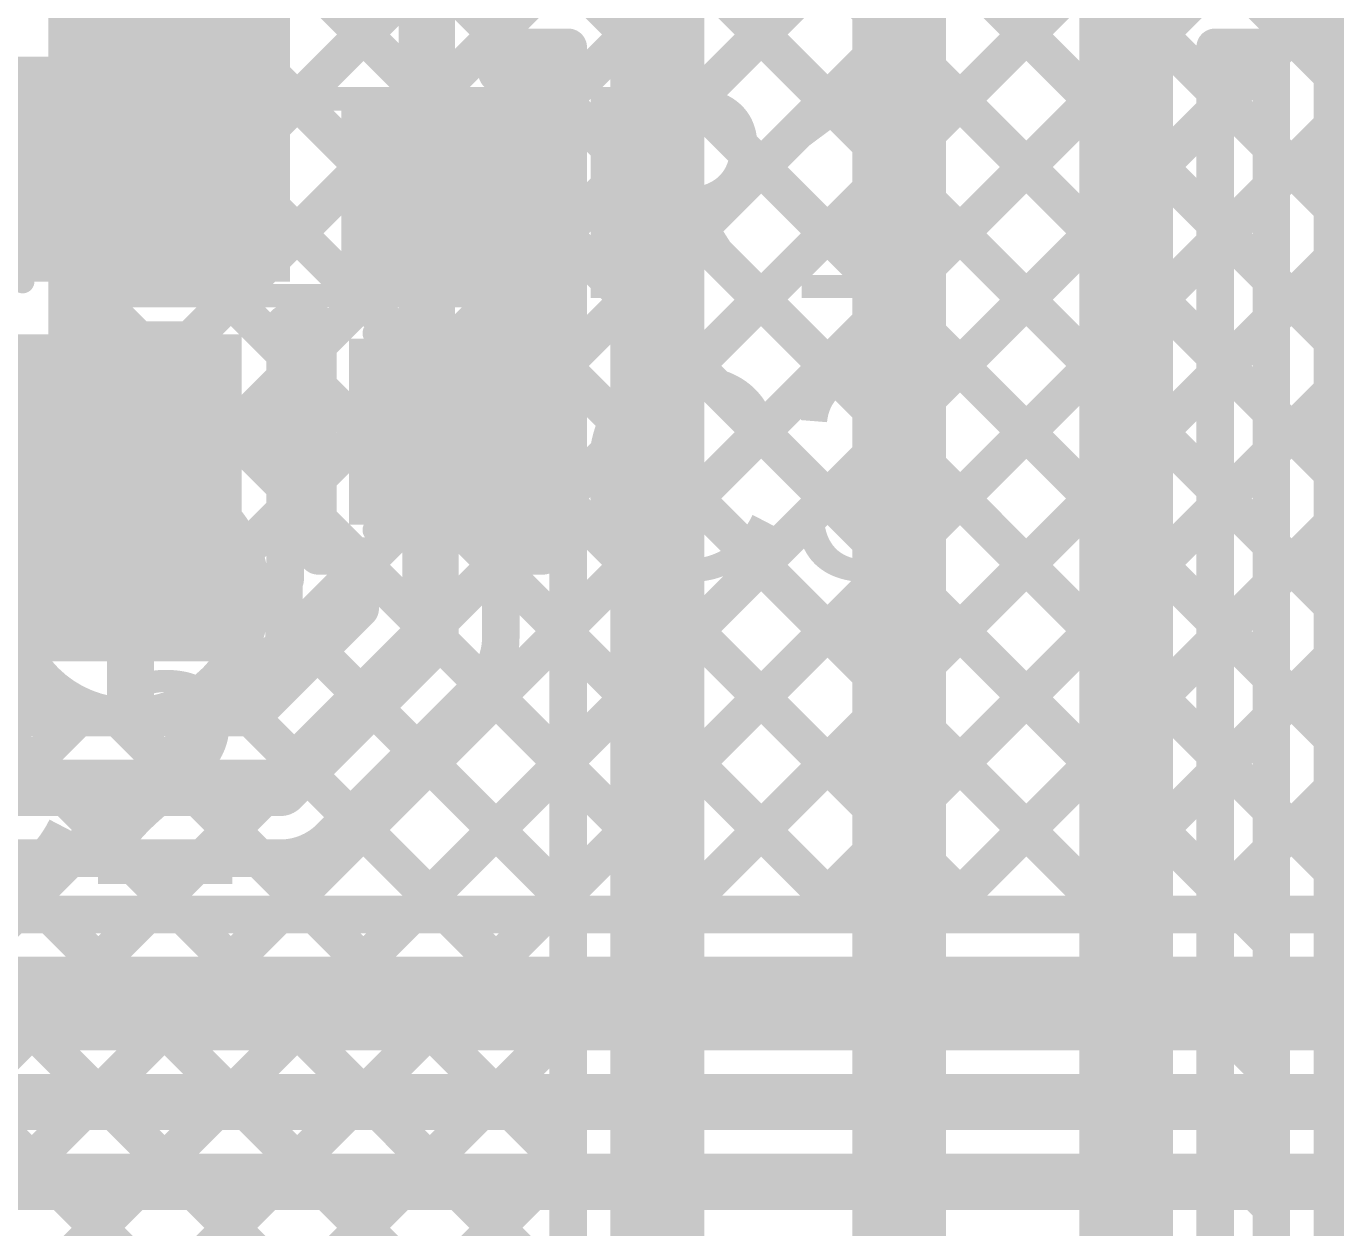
# Model space of a CAD drawing. Header units: millimetres. Extents: x -0.08 to 7.12, y -0.08 to 3.98.
# Drawn here: x 3.9977 to 4.2771, y 2.6202 to 2.8765 of the extents above; entities that cross this region are included whole.
import ezdxf

# ---------------------------------------------------------------- set-up
doc = ezdxf.new("R2010")
doc.units = ezdxf.units.MM
doc.header["$MEASUREMENT"] = 0
for name, color, linetype in [('BottomLayer', 5, 'Continuous'), ('TopLayer', 1, 'Continuous'), ('TopOverlay', 2, 'Continuous'), ('TopPaste', 8, 'Continuous'), ('TopSolder', 216, 'Continuous'), ('ViaHoleLayer', 16, 'Continuous')]:
    doc.layers.add(name, color=color, linetype=linetype)
doc.styles.add('Arial', font='', dxfattribs={"height": 0.2})
doc.styles.get('Arial').set_extended_font_data('Arial')

# ---------------------------------------------------------------- blocks, each defined once
blk = doc.blocks.new('RES_0603_60')
at = {"layer": 'TopLayer'}
for points in [[(-0.015, 0.0175), (-0.015, -0.0175), (-0.045, -0.0175), (-0.045, 0.0175)], [(0.045, 0.0175), (0.045, -0.0175), (0.015, -0.0175), (0.015, 0.0175)]]:
    blk.add_hatch(color=1, dxfattribs=at).paths.add_polyline_path(points)
at = {"layer": 'TopPaste'}
for points in [[(-0.015, 0.0175), (-0.015, -0.0175), (-0.045, -0.0175), (-0.045, 0.0175)], [(0.045, 0.0175), (0.045, -0.0175), (0.015, -0.0175), (0.015, 0.0175)]]:
    blk.add_hatch(color=8, dxfattribs=at).paths.add_polyline_path(points)
at = {"layer": 'TopSolder'}
for points in [[(-0.011, 0.0215), (-0.011, -0.0215), (-0.049, -0.0215), (-0.049, 0.0215)], [(0.049, 0.0215), (0.049, -0.0215), (0.011, -0.0215), (0.011, 0.0215)]]:
    blk.add_hatch(color=216, dxfattribs=at).paths.add_polyline_path(points)
at = {"layer": 'TopOverlay', "const_width": 0.005}
for points in [[(0.048, 0.021), (-0.048, 0.021)], [(-0.048, 0.021), (-0.048, -0.021)], [(0.048, 0.021), (0.048, -0.021)], [(0.048, -0.021), (-0.048, -0.021)]]:
    blk.add_lwpolyline(points, dxfattribs=at)
at = {"layer": 'TopOverlay', "const_width": 0.0025}
for points in [[(-0.04925, 0.021, 1), (-0.04675, 0.021, 1)], [(-0.04925, 0.021, 1), (-0.04675, 0.021, 1)], [(0.04675, 0.021, 1), (0.04925, 0.021, 1)], [(0.04675, 0.021, 1), (0.04925, 0.021, 1)], [(-0.04925, -0.021, 1), (-0.04675, -0.021, 1)], [(-0.04925, -0.021, 1), (-0.04675, -0.021, 1)], [(0.04675, -0.021, 1), (0.04925, -0.021, 1)], [(0.04675, -0.021, 1), (0.04925, -0.021, 1)]]:
    blk.add_lwpolyline(points, format="xyb", close=True, dxfattribs=at)
blk = doc.blocks.new('C___0603_96')
at = {"layer": 'TopLayer'}
for points in [[(-0.015, 0.0175), (-0.015, -0.0175), (-0.045, -0.0175), (-0.045, 0.0175)], [(0.045, 0.0175), (0.045, -0.0175), (0.015, -0.0175), (0.015, 0.0175)]]:
    blk.add_hatch(color=1, dxfattribs=at).paths.add_polyline_path(points)
at = {"layer": 'TopPaste'}
for points in [[(-0.015, 0.0175), (-0.015, -0.0175), (-0.045, -0.0175), (-0.045, 0.0175)], [(0.045, 0.0175), (0.045, -0.0175), (0.015, -0.0175), (0.015, 0.0175)]]:
    blk.add_hatch(color=8, dxfattribs=at).paths.add_polyline_path(points)
at = {"layer": 'TopSolder'}
for points in [[(-0.01264, 0.01986), (-0.01264, -0.01986), (-0.04736, -0.01986), (-0.04736, 0.01986)], [(0.04736, 0.01986), (0.04736, -0.01986), (0.01264, -0.01986), (0.01264, 0.01986)]]:
    blk.add_hatch(color=216, dxfattribs=at).paths.add_polyline_path(points)
at = {"layer": 'TopOverlay', "const_width": 0.005}
for points in [[(-0.049, -0.021), (-0.049, 0.021)], [(-0.049, 0.021), (-0.018, 0.021)], [(0.018, 0.021), (0.049, 0.021)], [(0.049, -0.021), (0.049, 0.021)], [(-0.049, -0.021), (-0.018, -0.021)], [(0.018, -0.021), (0.049, -0.021)]]:
    blk.add_lwpolyline(points, dxfattribs=at)
at = {"layer": 'TopOverlay', "const_width": 0.0025}
for points in [[(-0.05025, 0.021, 1), (-0.04775, 0.021, 1)], [(-0.05025, 0.021, 1), (-0.04775, 0.021, 1)], [(-0.01925, 0.021, 1), (-0.01675, 0.021, 1)], [(0.01675, 0.021, 1), (0.01925, 0.021, 1)], [(0.04775, 0.021, 1), (0.05025, 0.021, 1)], [(0.04775, 0.021, 1), (0.05025, 0.021, 1)], [(-0.05025, -0.021, 1), (-0.04775, -0.021, 1)], [(-0.05025, -0.021, 1), (-0.04775, -0.021, 1)], [(-0.01925, -0.021, 1), (-0.01675, -0.021, 1)], [(0.01675, -0.021, 1), (0.01925, -0.021, 1)], [(0.04775, -0.021, 1), (0.05025, -0.021, 1)], [(0.04775, -0.021, 1), (0.05025, -0.021, 1)]]:
    blk.add_lwpolyline(points, format="xyb", close=True, dxfattribs=at)
blk = doc.blocks.new('C___0402_97')
at = {"layer": 'TopLayer'}
for points in [[(-0.0275, -0.0125), (-0.0275, 0.0125), (-0.0095, 0.0125), (-0.0095, -0.0125)], [(0.0095, -0.0125), (0.0095, 0.0125), (0.0275, 0.0125), (0.0275, -0.0125)]]:
    blk.add_hatch(color=1, dxfattribs=at).paths.add_polyline_path(points)
at = {"layer": 'TopPaste'}
for points in [[(-0.0275, -0.0125), (-0.0275, 0.0125), (-0.0095, 0.0125), (-0.0095, -0.0125)], [(0.0095, -0.0125), (0.0095, 0.0125), (0.0275, 0.0125), (0.0275, -0.0125)]]:
    blk.add_hatch(color=8, dxfattribs=at).paths.add_polyline_path(points)
at = {"layer": 'TopSolder'}
for points in [[(-0.02986, -0.01486), (-0.02986, 0.01486), (-0.00714, 0.01486), (-0.00714, -0.01486)], [(0.00714, -0.01486), (0.00714, 0.01486), (0.02986, 0.01486), (0.02986, -0.01486)]]:
    blk.add_hatch(color=216, dxfattribs=at).paths.add_polyline_path(points)
at = {"layer": 'TopOverlay', "const_width": 0.005}
for points in [[(-0.011, 0.016), (-0.031, 0.016)], [(-0.031, -0.016), (-0.031, 0.016)], [(0.031, 0.016), (0.011, 0.016)], [(0.031, -0.016), (0.031, 0.016)], [(-0.011, -0.016), (-0.031, -0.016)], [(0.031, -0.016), (0.011, -0.016)]]:
    blk.add_lwpolyline(points, dxfattribs=at)
at = {"layer": 'TopOverlay', "const_width": 0.0025}
for points in [[(-0.03225, 0.016, 1), (-0.02975, 0.016, 1)], [(-0.03225, 0.016, 1), (-0.02975, 0.016, 1)], [(-0.01225, 0.016, 1), (-0.00975, 0.016, 1)], [(0.00975, 0.016, 1), (0.01225, 0.016, 1)], [(0.02975, 0.016, 1), (0.03225, 0.016, 1)], [(0.02975, 0.016, 1), (0.03225, 0.016, 1)], [(-0.03225, -0.016, 1), (-0.02975, -0.016, 1)], [(-0.03225, -0.016, 1), (-0.02975, -0.016, 1)], [(-0.01225, -0.016, 1), (-0.00975, -0.016, 1)], [(0.00975, -0.016, 1), (0.01225, -0.016, 1)], [(0.02975, -0.016, 1), (0.03225, -0.016, 1)], [(0.02975, -0.016, 1), (0.03225, -0.016, 1)]]:
    blk.add_lwpolyline(points, format="xyb", close=True, dxfattribs=at)

msp = doc.modelspace()

# ---------------------------------------------------------------- hatches: boundary and pattern name
at = {"layer": 'BottomLayer'}
h = msp.add_hatch(color=5, dxfattribs=at)
edge = h.paths.add_edge_path()
edge.add_arc((4.02, 2.755), 0.01181, 0, 360)
at = {"layer": 'TopLayer'}
for points in [[(4.011, 2.822), (4.054, 2.822), (4.054, 2.977), (4.011, 2.977)], [(3.887, 2.822), (4.054, 2.822), (4.054, 2.87), (3.887, 2.87)], [(3.888, 2.741), (4.04375, 2.741), (4.04375, 2.81075), (3.888, 2.81075)]]:
    msp.add_hatch(color=1, dxfattribs=at).paths.add_polyline_path(points)
h = msp.add_hatch(color=1, dxfattribs=at)
edge = h.paths.add_edge_path()
edge.add_arc((4.02, 2.755), 0.01181, 0, 360)
at = {"layer": 'ViaHoleLayer'}
h = msp.add_hatch(color=16, dxfattribs=at)
edge = h.paths.add_edge_path()
edge.add_arc((4.02, 2.755), 0.00591, 0, 360)

# ---------------------------------------------------------------- linework, layer by layer
at = {"layer": 'BottomLayer'}
for points, const_width in [([(4.02339, 2.687), (4.51389, 3.1775)], 0.008), ([(4.05167, 2.687), (4.54217, 3.1775)], 0.008), ([(4.07996, 2.687), (4.57046, 3.1775)], 0.008), ([(4.10824, 2.687), (4.59874, 3.1775)], 0.008), ([(4.13653, 2.687), (4.62703, 3.1775)], 0.008), ([(4.16481, 2.687), (4.61532, 3.13751)], 0.008), ([(4.19309, 2.687), (4.62085, 3.11476)], 0.008), ([(4.22138, 2.687), (4.614, 3.07962)], 0.008), ([(4.24966, 2.687), (4.62468, 3.06202)], 0.008), ([(4.27795, 2.687), (4.61494, 3.02399)], 0.008), ([(4.0065, 2.79891), (4.0065, 2.94922)], 0.008), ([(3.9951, 2.687), (4.25442, 2.94631)], 0.008), ([(4.0065, 2.8681), (4.0804, 2.942)], 0.008), ([(4.0065, 2.83982), (4.10868, 2.942)], 0.008), ([(4.0065, 2.81153), (4.13697, 2.942)], 0.008), ([(4.01433, 2.79108), (4.16525, 2.942)], 0.008), ([(4.03015, 2.94255), (4.2857, 2.687)], 0.008), ([(4.03023, 2.7787), (4.19354, 2.942)], 0.008), ([(4.04409, 2.76427), (4.22182, 2.942)], 0.008), ([(4.05899, 2.942), (4.31399, 2.687)], 0.008), ([(4.08727, 2.942), (4.3285, 2.70077)], 0.008), ([(4.11556, 2.942), (4.34265, 2.71491)], 0.008), ([(4.14384, 2.942), (4.35679, 2.72905)], 0.008), ([(4.17212, 2.942), (4.37093, 2.74319)], 0.008), ([(4.20041, 2.942), (4.38507, 2.75734)], 0.008), ([(4.0065, 2.93792), (4.25742, 2.687)], 0.008), ([(4.0065, 2.90963), (4.22913, 2.687)], 0.008), ([(4.0065, 2.88135), (4.20085, 2.687)], 0.008), ([(4.0065, 2.85307), (4.17257, 2.687)], 0.008), ([(4.0065, 2.82478), (4.14428, 2.687)], 0.008), ([(3.907, 2.81114), (4.03114, 2.687)], 0.008), ([(3.985, 2.79), (4.02, 2.755)], 0.025), ([(4.0065, 2.79891), (4.0251, 2.7803)], 0.008), ([(3.907, 2.78286), (4.00286, 2.687)], 0.008), ([(4.02, 2.755), (4.02, 2.77681)], 0.01), ([(3.9698, 2.7748), (3.9947, 2.7499)], 0.008), ([(4.04571, 2.75729), (4.116, 2.687)], 0.008), ([(3.99819, 2.755), (4.02, 2.755)], 0.01), ([(4.02, 2.755), (4.04181, 2.755)], 0.01), ([(4.02, 2.73319), (4.02, 2.755)], 0.01), ([(3.93854, 2.687), (3.9963, 2.74477)], 0.008), ([(4.03811, 2.73661), (4.08771, 2.687)], 0.008), ([(3.96682, 2.687), (4.01073, 2.73091)], 0.008), ([(4.01707, 2.72936), (4.05943, 2.687)], 0.008), ([(1.76266, 2.687), (4.31474, 2.687)], 0.008), ([(1.75475, 2.668), (4.32261, 2.668)], 0.02), ([(1.76378, 2.649), (4.32261, 2.649)], 0.008), ([(4.00967, 2.645), (4.01367, 2.649)], 0.008), ([(4.01258, 2.649), (4.01658, 2.645)], 0.008), ([(4.03796, 2.645), (4.04196, 2.649)], 0.008), ([(4.04086, 2.649), (4.04486, 2.645)], 0.008), ([(4.06624, 2.645), (4.07024, 2.649)], 0.008), ([(4.06914, 2.649), (4.07314, 2.645)], 0.008), ([(4.09453, 2.645), (4.09853, 2.649)], 0.008), ([(4.09743, 2.649), (4.10143, 2.645)], 0.008), ([(4.12281, 2.645), (4.12681, 2.649)], 0.008), ([(4.12571, 2.649), (4.12971, 2.645)], 0.008), ([(4.15109, 2.645), (4.15509, 2.649)], 0.008), ([(4.154, 2.649), (4.158, 2.645)], 0.008), ([(4.17938, 2.645), (4.18338, 2.649)], 0.008), ([(4.18228, 2.649), (4.18628, 2.645)], 0.008), ([(4.20766, 2.645), (4.21166, 2.649)], 0.008), ([(4.21057, 2.649), (4.21457, 2.645)], 0.008), ([(4.23595, 2.645), (4.23995, 2.649)], 0.008), ([(4.23885, 2.649), (4.24285, 2.645)], 0.008), ([(4.26423, 2.645), (4.26823, 2.649)], 0.008), ([(4.26713, 2.649), (4.27113, 2.645)], 0.008), ([(1.24754, 2.645), (4.34647, 2.645)], 0.008), ([(1.24754, 2.63), (4.35269, 2.63)], 0.012)]:
    msp.add_lwpolyline(points, dxfattribs=dict(at, const_width=const_width))
for points, const_width in [([(4.0045, 2.8681, 1), (4.0085, 2.8681, 1)], 0.004), ([(4.0045, 2.85307, 1), (4.0085, 2.85307, 1)], 0.004), ([(4.0045, 2.83982, 1), (4.0085, 2.83982, 1)], 0.004), ([(4.0045, 2.82478, 1), (4.0085, 2.82478, 1)], 0.004), ([(4.0045, 2.81153, 1), (4.0085, 2.81153, 1)], 0.004), ([(4.0045, 2.79891, 1), (4.0085, 2.79891, 1)], 0.004), ([(4.0045, 2.79891, 1), (4.0085, 2.79891, 1)], 0.004), ([(4.01233, 2.79108, 1), (4.01633, 2.79108, 1)], 0.004), ([(4.0231, 2.7803, 1), (4.0271, 2.7803, 1)], 0.004), ([(4.0231, 2.7803, 1), (4.0271, 2.7803, 1)], 0.004), ([(4.0175, 2.77681, 1), (4.0225, 2.77681, 1)], 0.005), ([(4.02823, 2.7787, 1), (4.03223, 2.7787, 1)], 0.004), ([(4.01375, 2.755, 1), (4.02625, 2.755, 1)], 0.0125), ([(4.04209, 2.76427, 1), (4.04609, 2.76427, 1)], 0.004), ([(4.04371, 2.75729, 1), (4.04771, 2.75729, 1)], 0.004), ([(3.99569, 2.755, 1), (4.00069, 2.755, 1)], 0.005), ([(4.0175, 2.755, 1), (4.0225, 2.755, 1)], 0.005), ([(4.0175, 2.755, 1), (4.0225, 2.755, 1)], 0.005), ([(4.0175, 2.755, 1), (4.0225, 2.755, 1)], 0.005), ([(4.0175, 2.755, 1), (4.0225, 2.755, 1)], 0.005), ([(4.03931, 2.755, 1), (4.04431, 2.755, 1)], 0.005), ([(4.04381, 2.755, 1), (4.04781, 2.755, 1)], 0.004), ([(4.04381, 2.755, 1), (4.04781, 2.755, 1)], 0.004), ([(3.9927, 2.7499, 1), (3.9967, 2.7499, 1)], 0.004), ([(3.9927, 2.7499, 1), (3.9967, 2.7499, 1)], 0.004), ([(3.9943, 2.74477, 1), (3.9983, 2.74477, 1)], 0.004), ([(4.0175, 2.73319, 1), (4.0225, 2.73319, 1)], 0.005), ([(4.03611, 2.73661, 1), (4.04011, 2.73661, 1)], 0.004), ([(4.00873, 2.73091, 1), (4.01273, 2.73091, 1)], 0.004), ([(4.01507, 2.72936, 1), (4.01907, 2.72936, 1)], 0.004), ([(3.9931, 2.687, 1), (3.9971, 2.687, 1)], 0.004), ([(4.00086, 2.687, 1), (4.00486, 2.687, 1)], 0.004), ([(4.02139, 2.687, 1), (4.02539, 2.687, 1)], 0.004), ([(4.02914, 2.687, 1), (4.03314, 2.687, 1)], 0.004), ([(4.04967, 2.687, 1), (4.05367, 2.687, 1)], 0.004), ([(4.05743, 2.687, 1), (4.06143, 2.687, 1)], 0.004), ([(4.07796, 2.687, 1), (4.08196, 2.687, 1)], 0.004), ([(4.08571, 2.687, 1), (4.08971, 2.687, 1)], 0.004), ([(4.10624, 2.687, 1), (4.11024, 2.687, 1)], 0.004), ([(4.114, 2.687, 1), (4.118, 2.687, 1)], 0.004), ([(4.13453, 2.687, 1), (4.13853, 2.687, 1)], 0.004), ([(4.14228, 2.687, 1), (4.14628, 2.687, 1)], 0.004), ([(4.16281, 2.687, 1), (4.16681, 2.687, 1)], 0.004), ([(4.17057, 2.687, 1), (4.17457, 2.687, 1)], 0.004), ([(4.19109, 2.687, 1), (4.19509, 2.687, 1)], 0.004), ([(4.19885, 2.687, 1), (4.20285, 2.687, 1)], 0.004), ([(4.21938, 2.687, 1), (4.22338, 2.687, 1)], 0.004), ([(4.22713, 2.687, 1), (4.23113, 2.687, 1)], 0.004), ([(4.24766, 2.687, 1), (4.25166, 2.687, 1)], 0.004), ([(4.25542, 2.687, 1), (4.25942, 2.687, 1)], 0.004), ([(4.27595, 2.687, 1), (4.27995, 2.687, 1)], 0.004), ([(4.01058, 2.649, 1), (4.01458, 2.649, 1)], 0.004), ([(4.01167, 2.649, 1), (4.01567, 2.649, 1)], 0.004), ([(4.03886, 2.649, 1), (4.04286, 2.649, 1)], 0.004), ([(4.03996, 2.649, 1), (4.04396, 2.649, 1)], 0.004), ([(4.06714, 2.649, 1), (4.07114, 2.649, 1)], 0.004), ([(4.06824, 2.649, 1), (4.07224, 2.649, 1)], 0.004), ([(4.09543, 2.649, 1), (4.09943, 2.649, 1)], 0.004), ([(4.09653, 2.649, 1), (4.10053, 2.649, 1)], 0.004), ([(4.12371, 2.649, 1), (4.12771, 2.649, 1)], 0.004), ([(4.12481, 2.649, 1), (4.12881, 2.649, 1)], 0.004), ([(4.152, 2.649, 1), (4.156, 2.649, 1)], 0.004), ([(4.15309, 2.649, 1), (4.15709, 2.649, 1)], 0.004), ([(4.18028, 2.649, 1), (4.18428, 2.649, 1)], 0.004), ([(4.18138, 2.649, 1), (4.18538, 2.649, 1)], 0.004), ([(4.20857, 2.649, 1), (4.21257, 2.649, 1)], 0.004), ([(4.20966, 2.649, 1), (4.21366, 2.649, 1)], 0.004), ([(4.23685, 2.649, 1), (4.24085, 2.649, 1)], 0.004), ([(4.23795, 2.649, 1), (4.24195, 2.649, 1)], 0.004), ([(4.26513, 2.649, 1), (4.26913, 2.649, 1)], 0.004), ([(4.26623, 2.649, 1), (4.27023, 2.649, 1)], 0.004), ([(4.00767, 2.645, 1), (4.01167, 2.645, 1)], 0.004), ([(4.01458, 2.645, 1), (4.01858, 2.645, 1)], 0.004), ([(4.03596, 2.645, 1), (4.03996, 2.645, 1)], 0.004), ([(4.04286, 2.645, 1), (4.04686, 2.645, 1)], 0.004), ([(4.06424, 2.645, 1), (4.06824, 2.645, 1)], 0.004), ([(4.07114, 2.645, 1), (4.07514, 2.645, 1)], 0.004), ([(4.09253, 2.645, 1), (4.09653, 2.645, 1)], 0.004), ([(4.09943, 2.645, 1), (4.10343, 2.645, 1)], 0.004), ([(4.12081, 2.645, 1), (4.12481, 2.645, 1)], 0.004), ([(4.12771, 2.645, 1), (4.13171, 2.645, 1)], 0.004), ([(4.14909, 2.645, 1), (4.15309, 2.645, 1)], 0.004), ([(4.156, 2.645, 1), (4.16, 2.645, 1)], 0.004), ([(4.17738, 2.645, 1), (4.18138, 2.645, 1)], 0.004), ([(4.18428, 2.645, 1), (4.18828, 2.645, 1)], 0.004), ([(4.20566, 2.645, 1), (4.20966, 2.645, 1)], 0.004), ([(4.21257, 2.645, 1), (4.21657, 2.645, 1)], 0.004), ([(4.23395, 2.645, 1), (4.23795, 2.645, 1)], 0.004), ([(4.24085, 2.645, 1), (4.24485, 2.645, 1)], 0.004), ([(4.26223, 2.645, 1), (4.26623, 2.645, 1)], 0.004), ([(4.26913, 2.645, 1), (4.27313, 2.645, 1)], 0.004)]:
    msp.add_lwpolyline(points, format="xyb", close=True, dxfattribs=dict(at, const_width=const_width))
at = {"layer": 'BottomLayer', "const_width": 0.008}
for points in [[(4.0251, 2.7803, -0.357038), (4.04581, 2.755)], [(4.04581, 2.755, -0.905109), (3.9947, 2.7499)]]:
    msp.add_lwpolyline(points, format="xyb", dxfattribs=at)
at = {"layer": 'TopLayer'}
for points, const_width in [([(4.13239, 2.54439), (4.13239, 2.91051)], 0.02), ([(4.23239, 2.54539), (4.23239, 2.91051)], 0.02), ([(4.28239, 2.2762), (4.28239, 2.91051)], 0.02), ([(4.184, 2.54777), (4.184, 2.90891)], 0.02), ([(4.0832, 2.7918), (4.0832, 2.90671)], 0.012), ([(4.0265, 2.8455), (4.0265, 2.8665)], 0.025), ([(4.0982, 2.8665), (4.0982, 2.87198)], 0.008), ([(4.0982, 2.87198), (4.10568, 2.87198)], 0.008), ([(4.10072, 2.87198), (4.1062, 2.8665)], 0.008), ([(4.10568, 2.87198), (4.10911, 2.87198)], 0.008), ([(4.10568, 2.87198), (4.10911, 2.87198)], 0.008), ([(4.10911, 2.87198), (4.11339, 2.87198)], 0.008), ([(4.11339, 2.55226), (4.11339, 2.87198)], 0.008), ([(4.25139, 2.87198), (4.25568, 2.87198)], 0.008), ([(4.25139, 2.54539), (4.25139, 2.87198)], 0.008), ([(4.25568, 2.87198), (4.25911, 2.87198)], 0.008), ([(4.25568, 2.87198), (4.25911, 2.87198)], 0.008), ([(4.25911, 2.87198), (4.26339, 2.87198)], 0.008), ([(4.26339, 2.28407), (4.26339, 2.87198)], 0.008), ([(4.25139, 2.85844), (4.26339, 2.87044)], 0.008), ([(4.0982, 2.8665), (4.108, 2.8665)], 0.008), ([(4.108, 2.8165), (4.108, 2.8665)], 0.008), ([(4.108, 2.8647), (4.11339, 2.85931)], 0.008), ([(4.25139, 2.86273), (4.26339, 2.85073)], 0.008), ([(4.108, 2.85646), (4.11339, 2.86186)], 0.008), ([(4.024, 2.843), (4.0265, 2.8455)], 0.025), ([(4.25139, 2.83015), (4.26339, 2.84215)], 0.008), ([(4.108, 2.83642), (4.11339, 2.83103)], 0.008), ([(4.108, 2.82818), (4.11339, 2.83357)], 0.008), ([(4.25139, 2.83445), (4.26339, 2.82245)], 0.008), ([(4.053, 2.813), (4.06, 2.813)], 0.008), ([(4.053, 2.813), (4.06, 2.813)], 0.008), ([(4.053, 2.7585), (4.053, 2.813)], 0.008), ([(4.06, 2.7635), (4.06, 2.813)], 0.008), ([(4.108, 2.7635), (4.108, 2.8135)], 0.008), ([(4.25139, 2.80187), (4.26339, 2.81387)], 0.008), ([(4.053, 2.80146), (4.06, 2.80846)], 0.008), ([(4.108, 2.80813), (4.11339, 2.80274)], 0.008), ([(4.053, 2.80657), (4.06, 2.79957)], 0.008), ([(4.108, 2.7999), (4.11339, 2.80529)], 0.008), ([(4.25139, 2.80616), (4.26339, 2.79416)], 0.008), ([(4.024, 2.794), (4.024, 2.79604)], 0.02), ([(4.0832, 2.7948), (4.084, 2.794)], 0.012), ([(4.084, 2.746), (4.084, 2.794)], 0.012), ([(4.024, 2.79), (4.049, 2.79)], 0.01), ([(4.25139, 2.77358), (4.26339, 2.78558)], 0.008), ([(4.053, 2.77318), (4.06, 2.78018)], 0.008), ([(4.108, 2.77985), (4.11339, 2.77446)], 0.008), ([(4.053, 2.77828), (4.06, 2.77128)], 0.008), ([(4.108, 2.77161), (4.11339, 2.777)], 0.008), ([(4.25139, 2.77788), (4.26339, 2.76588)], 0.008), ([(4.06, 2.7635), (4.069, 2.7635)], 0.008), ([(4.069, 2.75221), (4.069, 2.7635)], 0.008), ([(4.099, 2.7635), (4.108, 2.7635)], 0.008), ([(4.099, 2.746), (4.099, 2.7635)], 0.008), ([(4.05275, 2.74465), (4.069, 2.7609)], 0.008), ([(4.099, 2.76057), (4.11339, 2.74617)], 0.008), ([(4.05275, 2.73596), (4.05275, 2.7585)], 0.008), ([(4.25139, 2.7453), (4.26339, 2.7573)], 0.008), ([(4.02, 2.73319), (4.02, 2.755)], 0.01), ([(4.05275, 2.73596), (4.069, 2.75221)], 0.008), ([(3.88267, 2.518), (4.11339, 2.74872)], 0.008), ([(4.05275, 2.75025), (4.05989, 2.74311)], 0.008), ([(4.25139, 2.74959), (4.26339, 2.73759)], 0.008), ([(4.052, 2.714), (4.084, 2.746)], 0.012), ([(4.04879, 2.732), (4.05275, 2.73596)], 0.008), ([(4.06261, 2.7034), (4.0946, 2.73539)], 0.008), ([(4.09523, 2.73605), (4.11339, 2.71789)], 0.008), ([(3.965, 2.732), (4.00829, 2.732)], 0.008), ([(4.03171, 2.732), (4.04879, 2.732)], 0.008), ([(4.0371, 2.729), (4.0401, 2.732)], 0.008), ([(4.04271, 2.732), (4.04571, 2.729)], 0.008), ([(4.04579, 2.729), (4.04879, 2.732)], 0.008), ([(3.90643, 2.729), (4.04579, 2.729)], 0.008), ([(4.25139, 2.71701), (4.26339, 2.72901)], 0.008), ([(3.91096, 2.518), (4.11339, 2.72044)], 0.008), ([(4.08111, 2.72189), (4.11339, 2.6896)], 0.008), ([(4.25139, 2.72131), (4.26339, 2.70931)], 0.008), ([(3.892, 2.714), (4.052, 2.714)], 0.012), ([(4.06696, 2.70775), (4.11339, 2.66132)], 0.008), ([(4.25139, 2.68873), (4.26339, 2.70073)], 0.008), ([(3.8261, 2.518), (4.0071, 2.699)], 0.008), ([(3.85439, 2.518), (4.03539, 2.699)], 0.008), ([(3.90643, 2.699), (4.052, 2.699)], 0.008), ([(3.93429, 2.699), (4.09721, 2.53608)], 0.008), ([(3.96258, 2.699), (4.11135, 2.55022)], 0.008), ([(3.99086, 2.699), (4.11339, 2.57647)], 0.008), ([(4.01914, 2.699), (4.11339, 2.60475)], 0.008), ([(4.04743, 2.699), (4.11339, 2.63304)], 0.008), ([(3.93924, 2.518), (4.11339, 2.69215)], 0.008), ([(4.25139, 2.69303), (4.26339, 2.68103)], 0.008), ([(4.25139, 2.66045), (4.26339, 2.67245)], 0.008), ([(4.25139, 2.66474), (4.26339, 2.65274)], 0.008), ([(3.96753, 2.518), (4.11339, 2.66387)], 0.008), ([(4.25139, 2.63216), (4.26339, 2.64416)], 0.008), ([(4.25139, 2.63646), (4.26339, 2.62446)], 0.008), ([(3.99581, 2.518), (4.11339, 2.63558)], 0.008)]:
    msp.add_lwpolyline(points, dxfattribs=dict(at, const_width=const_width))
for points, const_width in [([(4.02025, 2.8665, 1), (4.03275, 2.8665, 1)], 0.0125), ([(4.0962, 2.87198, 1), (4.1002, 2.87198, 1)], 0.004), ([(4.0962, 2.87198, 1), (4.1002, 2.87198, 1)], 0.004), ([(4.09872, 2.87198, 1), (4.10272, 2.87198, 1)], 0.004), ([(4.10368, 2.87198, 1), (4.10768, 2.87198, 1)], 0.004), ([(4.10368, 2.87198, 1), (4.10768, 2.87198, 1)], 0.004), ([(4.10368, 2.87198, 1), (4.10768, 2.87198, 1)], 0.004), ([(4.10711, 2.87198, 1), (4.11111, 2.87198, 1)], 0.004), ([(4.10711, 2.87198, 1), (4.11111, 2.87198, 1)], 0.004), ([(4.10711, 2.87198, 1), (4.11111, 2.87198, 1)], 0.004), ([(4.11139, 2.87198, 1), (4.11539, 2.87198, 1)], 0.004), ([(4.11139, 2.87198, 1), (4.11539, 2.87198, 1)], 0.004), ([(4.24939, 2.87198, 1), (4.25339, 2.87198, 1)], 0.004), ([(4.24939, 2.87198, 1), (4.25339, 2.87198, 1)], 0.004), ([(4.25368, 2.87198, 1), (4.25768, 2.87198, 1)], 0.004), ([(4.25368, 2.87198, 1), (4.25768, 2.87198, 1)], 0.004), ([(4.25368, 2.87198, 1), (4.25768, 2.87198, 1)], 0.004), ([(4.25711, 2.87198, 1), (4.26111, 2.87198, 1)], 0.004), ([(4.25711, 2.87198, 1), (4.26111, 2.87198, 1)], 0.004), ([(4.25711, 2.87198, 1), (4.26111, 2.87198, 1)], 0.004), ([(4.26139, 2.87198, 1), (4.26539, 2.87198, 1)], 0.004), ([(4.26139, 2.87198, 1), (4.26539, 2.87198, 1)], 0.004), ([(4.26139, 2.87044, 1), (4.26539, 2.87044, 1)], 0.004), ([(4.0962, 2.8665, 1), (4.1002, 2.8665, 1)], 0.004), ([(4.0962, 2.8665, 1), (4.1002, 2.8665, 1)], 0.004), ([(4.1042, 2.8665, 1), (4.1082, 2.8665, 1)], 0.004), ([(4.106, 2.8665, 1), (4.11, 2.8665, 1)], 0.004), ([(4.106, 2.8665, 1), (4.11, 2.8665, 1)], 0.004), ([(4.106, 2.8647, 1), (4.11, 2.8647, 1)], 0.004), ([(4.24939, 2.86273, 1), (4.25339, 2.86273, 1)], 0.004), ([(4.11139, 2.86186, 1), (4.11539, 2.86186, 1)], 0.004), ([(4.11139, 2.85931, 1), (4.11539, 2.85931, 1)], 0.004), ([(4.24939, 2.85844, 1), (4.25339, 2.85844, 1)], 0.004), ([(4.106, 2.85646, 1), (4.11, 2.85646, 1)], 0.004), ([(4.01775, 2.843, 1), (4.03025, 2.843, 1)], 0.0125), ([(4.02025, 2.8455, 1), (4.03275, 2.8455, 1)], 0.0125), ([(4.02025, 2.8455, 1), (4.03275, 2.8455, 1)], 0.0125), ([(4.26139, 2.85073, 1), (4.26539, 2.85073, 1)], 0.004), ([(4.26139, 2.84215, 1), (4.26539, 2.84215, 1)], 0.004), ([(4.106, 2.83642, 1), (4.11, 2.83642, 1)], 0.004), ([(4.11139, 2.83357, 1), (4.11539, 2.83357, 1)], 0.004), ([(4.24939, 2.83445, 1), (4.25339, 2.83445, 1)], 0.004), ([(4.11139, 2.83103, 1), (4.11539, 2.83103, 1)], 0.004), ([(4.24939, 2.83015, 1), (4.25339, 2.83015, 1)], 0.004), ([(4.106, 2.82818, 1), (4.11, 2.82818, 1)], 0.004), ([(4.26139, 2.82245, 1), (4.26539, 2.82245, 1)], 0.004), ([(4.106, 2.8165, 1), (4.11, 2.8165, 1)], 0.004), ([(4.051, 2.813, 1), (4.055, 2.813, 1)], 0.004), ([(4.051, 2.813, 1), (4.055, 2.813, 1)], 0.004), ([(4.051, 2.813, 1), (4.055, 2.813, 1)], 0.004), ([(4.058, 2.813, 1), (4.062, 2.813, 1)], 0.004), ([(4.058, 2.813, 1), (4.062, 2.813, 1)], 0.004), ([(4.058, 2.813, 1), (4.062, 2.813, 1)], 0.004), ([(4.106, 2.8135, 1), (4.11, 2.8135, 1)], 0.004), ([(4.26139, 2.81387, 1), (4.26539, 2.81387, 1)], 0.004), ([(4.058, 2.80846, 1), (4.062, 2.80846, 1)], 0.004), ([(4.106, 2.80813, 1), (4.11, 2.80813, 1)], 0.004), ([(4.051, 2.80657, 1), (4.055, 2.80657, 1)], 0.004), ([(4.11139, 2.80529, 1), (4.11539, 2.80529, 1)], 0.004), ([(4.24939, 2.80616, 1), (4.25339, 2.80616, 1)], 0.004), ([(4.019, 2.79604, 1), (4.029, 2.79604, 1)], 0.01), ([(4.051, 2.80146, 1), (4.055, 2.80146, 1)], 0.004), ([(4.11139, 2.80274, 1), (4.11539, 2.80274, 1)], 0.004), ([(4.24939, 2.80187, 1), (4.25339, 2.80187, 1)], 0.004), ([(4.019, 2.794, 1), (4.029, 2.794, 1)], 0.01), ([(4.058, 2.79957, 1), (4.062, 2.79957, 1)], 0.004), ([(4.106, 2.7999, 1), (4.11, 2.7999, 1)], 0.004), ([(4.0802, 2.7948, 1), (4.0862, 2.7948, 1)], 0.006), ([(4.081, 2.794, 1), (4.087, 2.794, 1)], 0.006), ([(4.081, 2.794, 1), (4.087, 2.794, 1)], 0.006), ([(4.0802, 2.7918, 1), (4.0862, 2.7918, 1)], 0.006), ([(4.26139, 2.79416, 1), (4.26539, 2.79416, 1)], 0.004), ([(4.0215, 2.79, 1), (4.0265, 2.79, 1)], 0.005), ([(4.0465, 2.79, 1), (4.0515, 2.79, 1)], 0.005), ([(4.26139, 2.78558, 1), (4.26539, 2.78558, 1)], 0.004), ([(4.058, 2.78018, 1), (4.062, 2.78018, 1)], 0.004), ([(4.106, 2.77985, 1), (4.11, 2.77985, 1)], 0.004), ([(4.051, 2.77828, 1), (4.055, 2.77828, 1)], 0.004), ([(4.11139, 2.777, 1), (4.11539, 2.777, 1)], 0.004), ([(4.24939, 2.77788, 1), (4.25339, 2.77788, 1)], 0.004), ([(4.051, 2.77318, 1), (4.055, 2.77318, 1)], 0.004), ([(4.11139, 2.77446, 1), (4.11539, 2.77446, 1)], 0.004), ([(4.24939, 2.77358, 1), (4.25339, 2.77358, 1)], 0.004), ([(4.058, 2.77128, 1), (4.062, 2.77128, 1)], 0.004), ([(4.106, 2.77161, 1), (4.11, 2.77161, 1)], 0.004), ([(4.26139, 2.76588, 1), (4.26539, 2.76588, 1)], 0.004), ([(4.058, 2.7635, 1), (4.062, 2.7635, 1)], 0.004), ([(4.058, 2.7635, 1), (4.062, 2.7635, 1)], 0.004), ([(4.067, 2.7635, 1), (4.071, 2.7635, 1)], 0.004), ([(4.067, 2.7635, 1), (4.071, 2.7635, 1)], 0.004), ([(4.097, 2.7635, 1), (4.101, 2.7635, 1)], 0.004), ([(4.097, 2.7635, 1), (4.101, 2.7635, 1)], 0.004), ([(4.106, 2.7635, 1), (4.11, 2.7635, 1)], 0.004), ([(4.106, 2.7635, 1), (4.11, 2.7635, 1)], 0.004), ([(4.067, 2.7609, 1), (4.071, 2.7609, 1)], 0.004), ([(4.097, 2.76057, 1), (4.101, 2.76057, 1)], 0.004), ([(4.05075, 2.7585, 1), (4.05475, 2.7585, 1)], 0.004), ([(4.051, 2.7585, 1), (4.055, 2.7585, 1)], 0.004), ([(4.26139, 2.7573, 1), (4.26539, 2.7573, 1)], 0.004), ([(4.0175, 2.755, 1), (4.0225, 2.755, 1)], 0.005), ([(4.067, 2.75221, 1), (4.071, 2.75221, 1)], 0.004), ([(4.067, 2.75221, 1), (4.071, 2.75221, 1)], 0.004), ([(4.05075, 2.75025, 1), (4.05475, 2.75025, 1)], 0.004), ([(4.11139, 2.74872, 1), (4.11539, 2.74872, 1)], 0.004), ([(4.24939, 2.74959, 1), (4.25339, 2.74959, 1)], 0.004), ([(4.081, 2.746, 1), (4.087, 2.746, 1)], 0.006), ([(4.081, 2.746, 1), (4.087, 2.746, 1)], 0.006), ([(4.097, 2.746, 1), (4.101, 2.746, 1)], 0.004), ([(4.097, 2.746, 1), (4.101, 2.746, 1)], 0.004), ([(4.097, 2.746, 1), (4.101, 2.746, 1)], 0.004), ([(4.11139, 2.74617, 1), (4.11539, 2.74617, 1)], 0.004), ([(4.24939, 2.7453, 1), (4.25339, 2.7453, 1)], 0.004), ([(4.05075, 2.74465, 1), (4.05475, 2.74465, 1)], 0.004), ([(4.05789, 2.74311, 1), (4.06189, 2.74311, 1)], 0.004), ([(4.26139, 2.73759, 1), (4.26539, 2.73759, 1)], 0.004), ([(4.0175, 2.73319, 1), (4.0225, 2.73319, 1)], 0.005), ([(4.05075, 2.73596, 1), (4.05475, 2.73596, 1)], 0.004), ([(4.05075, 2.73596, 1), (4.05475, 2.73596, 1)], 0.004), ([(4.05075, 2.73596, 1), (4.05475, 2.73596, 1)], 0.004), ([(4.0926, 2.73539, 1), (4.0966, 2.73539, 1)], 0.004), ([(4.09261, 2.7354, 1), (4.09661, 2.7354, 1)], 0.004), ([(4.09261, 2.73539, 1), (4.09661, 2.73539, 1)], 0.004), ([(4.09323, 2.73605, 1), (4.09723, 2.73605, 1)], 0.004), ([(4.00629, 2.732, 1), (4.01029, 2.732, 1)], 0.004), ([(4.00629, 2.732, 1), (4.01029, 2.732, 1)], 0.004), ([(4.02971, 2.732, 1), (4.03371, 2.732, 1)], 0.004), ([(4.02971, 2.732, 1), (4.03371, 2.732, 1)], 0.004), ([(4.0381, 2.732, 1), (4.0421, 2.732, 1)], 0.004), ([(4.04071, 2.732, 1), (4.04471, 2.732, 1)], 0.004), ([(4.04679, 2.732, 1), (4.05079, 2.732, 1)], 0.004), ([(4.04679, 2.732, 1), (4.05079, 2.732, 1)], 0.004), ([(4.04679, 2.732, 1), (4.05079, 2.732, 1)], 0.004), ([(4.0351, 2.729, 1), (4.0391, 2.729, 1)], 0.004), ([(4.04371, 2.729, 1), (4.04771, 2.729, 1)], 0.004), ([(4.04379, 2.729, 1), (4.04779, 2.729, 1)], 0.004), ([(4.04379, 2.729, 1), (4.04779, 2.729, 1)], 0.004), ([(4.26139, 2.72901, 1), (4.26539, 2.72901, 1)], 0.004), ([(4.07911, 2.72189, 1), (4.08311, 2.72189, 1)], 0.004), ([(4.11139, 2.72044, 1), (4.11539, 2.72044, 1)], 0.004), ([(4.24939, 2.72131, 1), (4.25339, 2.72131, 1)], 0.004), ([(4.11139, 2.71789, 1), (4.11539, 2.71789, 1)], 0.004), ([(4.049, 2.714, 1), (4.055, 2.714, 1)], 0.006), ([(4.049, 2.714, 1), (4.055, 2.714, 1)], 0.006), ([(4.24939, 2.71701, 1), (4.25339, 2.71701, 1)], 0.004), ([(4.26139, 2.70931, 1), (4.26539, 2.70931, 1)], 0.004), ([(4.06496, 2.70775, 1), (4.06896, 2.70775, 1)], 0.004), ([(4.0606, 2.70339, 1), (4.0646, 2.70339, 1)], 0.004), ([(4.06061, 2.7034, 1), (4.06461, 2.7034, 1)], 0.004), ([(4.06061, 2.70339, 1), (4.06461, 2.70339, 1)], 0.004), ([(4.26139, 2.70073, 1), (4.26539, 2.70073, 1)], 0.004), ([(4.0051, 2.699, 1), (4.0091, 2.699, 1)], 0.004), ([(4.01714, 2.699, 1), (4.02114, 2.699, 1)], 0.004), ([(4.03339, 2.699, 1), (4.03739, 2.699, 1)], 0.004), ([(4.04543, 2.699, 1), (4.04943, 2.699, 1)], 0.004), ([(4.05, 2.699, 1), (4.054, 2.699, 1)], 0.004), ([(4.05, 2.699, 1), (4.054, 2.699, 1)], 0.004), ([(4.05, 2.699, 1), (4.054, 2.699, 1)], 0.004), ([(4.11139, 2.69215, 1), (4.11539, 2.69215, 1)], 0.004), ([(4.24939, 2.69303, 1), (4.25339, 2.69303, 1)], 0.004), ([(4.11139, 2.6896, 1), (4.11539, 2.6896, 1)], 0.004), ([(4.24939, 2.68873, 1), (4.25339, 2.68873, 1)], 0.004), ([(4.26139, 2.68103, 1), (4.26539, 2.68103, 1)], 0.004), ([(4.26139, 2.67245, 1), (4.26539, 2.67245, 1)], 0.004), ([(4.24939, 2.66474, 1), (4.25339, 2.66474, 1)], 0.004), ([(4.11139, 2.66387, 1), (4.11539, 2.66387, 1)], 0.004), ([(4.11139, 2.66132, 1), (4.11539, 2.66132, 1)], 0.004), ([(4.24939, 2.66045, 1), (4.25339, 2.66045, 1)], 0.004), ([(4.26139, 2.65274, 1), (4.26539, 2.65274, 1)], 0.004), ([(4.26139, 2.64416, 1), (4.26539, 2.64416, 1)], 0.004), ([(4.24939, 2.63646, 1), (4.25339, 2.63646, 1)], 0.004), ([(4.11139, 2.63558, 1), (4.11539, 2.63558, 1)], 0.004), ([(4.11139, 2.63304, 1), (4.11539, 2.63304, 1)], 0.004), ([(4.24939, 2.63216, 1), (4.25339, 2.63216, 1)], 0.004), ([(4.26139, 2.62446, 1), (4.26539, 2.62446, 1)], 0.004)]:
    msp.add_lwpolyline(points, format="xyb", close=True, dxfattribs=dict(at, const_width=const_width))
at = {"layer": 'TopLayer', "const_width": 0.008}
for points in [[(4.099, 2.746, -0.198764), (4.09461, 2.7354)], [(4.099, 2.746, -0.198912), (4.09461, 2.73539)], [(4.03171, 2.732, -0.239978), (4.00829, 2.732)], [(4.06261, 2.70339, -0.198912), (4.052, 2.699)], [(4.0626, 2.70339, -0.198764), (4.052, 2.699)]]:
    msp.add_lwpolyline(points, format="xyb", dxfattribs=at)

# ---------------------------------------------------------------- block references
for name, p, rotation in [('RES_0603_60', (4.054, 2.84), 180), ('C___0402_97', (3.981, 2.811), 270)]:
    msp.add_blockref(name, p, dxfattribs=dict(rotation=rotation))
msp.add_blockref('C___0603_96', (4.054, 2.79))

# ---------------------------------------------------------------- texts
at = {"layer": 'TopOverlay', "style": 'Arial'}
for s, p in [('R1', (4.11301, 2.81851)), ('C3', (4.11451, 2.75851)), ('C2', (3.96451, 2.69351))]:
    msp.add_text(s, height=0.045, dxfattribs=at).set_placement(p)

doc.saveas('drawing.dxf')
